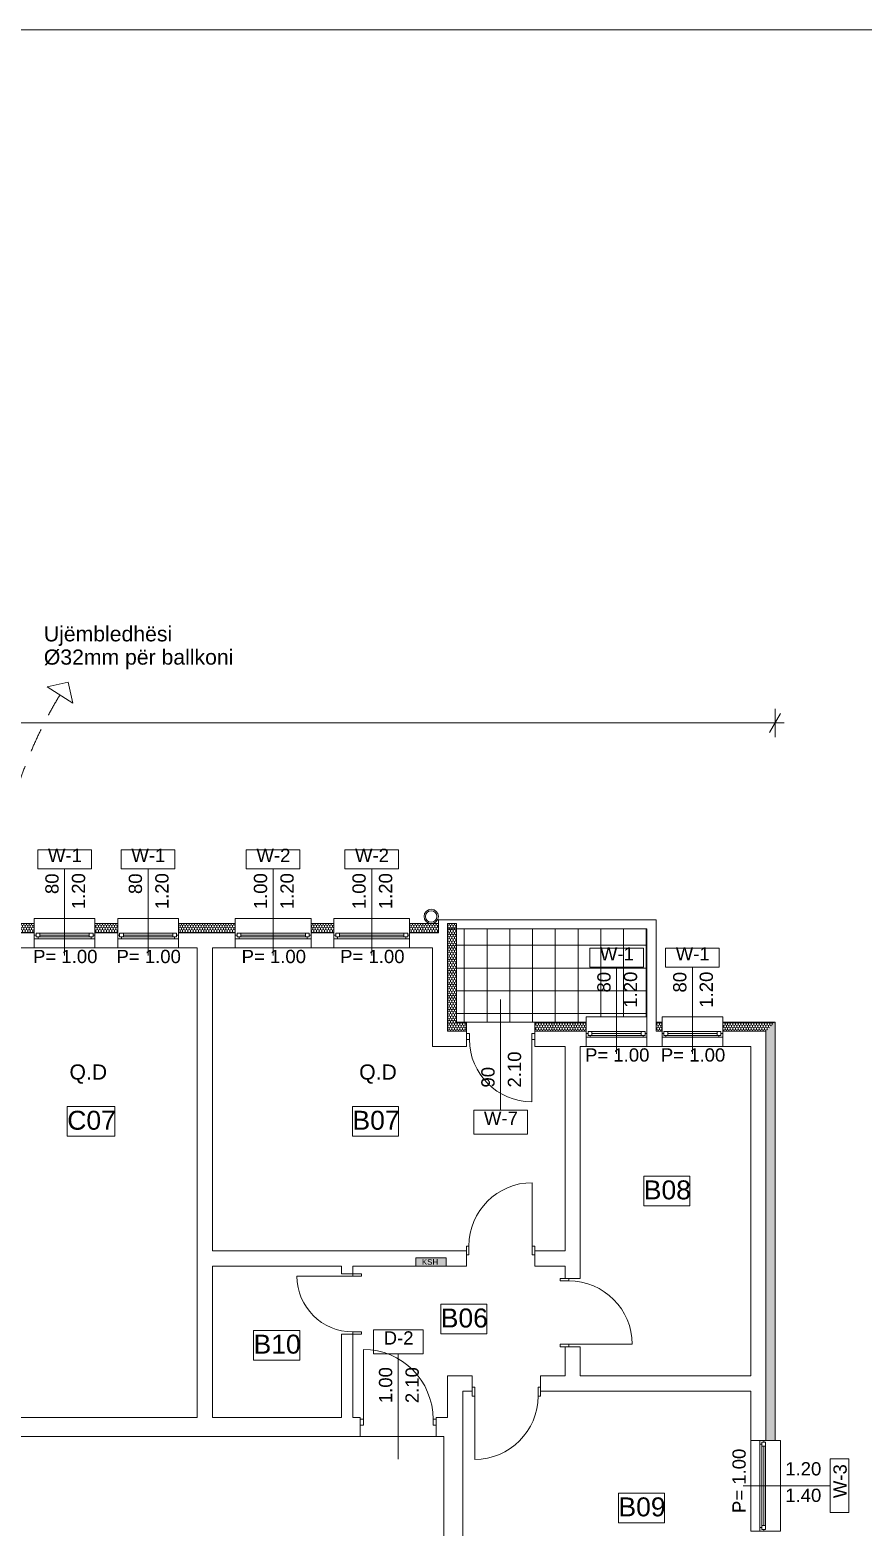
# Model space of a CAD drawing. Header units: feet. Extents: x 2566339 to 2627130, y -124111 to -81443.
# Drawn here: x 2589625 to 2600613, y -101204 to -81443 of the extents above; entities that cross this region are included whole.
import ezdxf
from ezdxf.enums import TextEntityAlignment as Align

# ---------------------------------------------------------------- set-up
doc = ezdxf.new("R2010")
doc.units = ezdxf.units.FT
doc.header["$MEASUREMENT"] = 0
doc.linetypes.add('Long Dashed', pattern=[529.166651, 317.499995, -211.666656])
for name, color, linetype, lineweight in [('ARCHICAD Door Markers_Pen_No__20', 1, 'Continuous', 5), ('ARCHICAD Door Markers_Pen_No__60', 230, 'Continuous', 5), ('ARCHICAD Doors_Pen_No__1', 7, 'Continuous', 5), ('ARCHICAD Doors_Pen_No__60', 230, 'Continuous', 5), ('ARCHICAD Window Markers_Pen_No__20', 1, 'Continuous', 5), ('ARCHICAD Windows_Pen_No__20', 1, 'Continuous', 5), ('Columns_Pen_No__1', 7, 'Continuous', 5), ('Columns_Pen_No__6', 5, 'Continuous', 5), ('Dimensioning - General_Pen_No__41', 7, 'Continuous', 5), ('Exterior walls_Pen_No__1', 7, 'Continuous', 5), ('Shell - Roof_Pen_No__1', 7, 'Continuous', 5), ('Shell - Roof_Pen_No__21', 7, 'Continuous', 5), ('Structural - Bearing_Pen_No__1', 7, 'Continuous', 5), ('Text blocks_Pen_No__1', 7, 'Continuous', 5), ('Text blocks_Pen_No__2', 8, 'Continuous', 5)]:
    doc.layers.add(name, color=color, linetype=linetype, lineweight=lineweight)
for name, color, linetype in [('Columns', 7, 'Continuous'), ('Dimensioning - General', 7, 'Continuous'), ('Exterior walls', 7, 'Continuous'), ('Shell - Roof', 7, 'Continuous')]:
    doc.layers.add(name, color=color, linetype=linetype)
for name, color, linetype, lineweight, true_color in [('Exterior walls_Pen_No__14', 7, 'Continuous', 5, 0xbd8b17), ('Exterior walls_Pen_No__65', 7, 'Continuous', 5, 0x80c2ff), ('Exterior walls_Pen_No__81', 7, 'Continuous', 5, 0x6a6a6a), ('Structural - Bearing_Pen_No__82', 7, 'Continuous', 5, 0xaaaaaa)]:
    doc.layers.add(name, color=color, linetype=linetype, lineweight=lineweight, true_color=true_color)
doc.styles.add('GENERATED_STYLE_1', font='arial.ttf')
pattern_1 = [(90, (2247653.822, -76424.967), (-34.641016, 0), [20, -40]), (90, (2247636.502, -76394.967), (-34.641016, 0), [20, -40]), (150, (2247653.822, -76404.967), (17.320508, 30), [20, -40]), (150, (2247619.18, -76404.967), (17.320508, 30), [20, -40]), (210, (2247653.822, -76424.967), (-17.320508, 30), [20, -40]), (210, (2247619.18, -76424.967), (-17.320508, 30), [20, -40])]

# ---------------------------------------------------------------- blocks, each defined once
blk = doc.blocks.new('Window 22_4')
at = {"layer": 'ARCHICAD Windows_Pen_No__20', "color": 1, "linetype": 'Continuous', "lineweight": 5}
for p, q in [((-400, 150), (-400, 220)), ((-400, 220), (400, 220)), ((400, 220), (400, 150)), ((-400, 150), (-400, 30)), ((-400, 30), (-400, 0)), ((-400, 0), (-375, 0)), ((-400, 0), (-400, -50)), ((-400, 0), (-400, -50)), ((-375, 25), (-325, 25)), ((-375, -25), (-375, 25)), ((-375, 0), (-375, -25)), ((-325, 25), (325, 25)), ((-325, 25), (-325, -25)), ((-325, 25), (325, 25)), ((-325, 0), (325, 0)), ((325, -25), (325, 25)), ((325, 25), (375, 25)), ((375, 25), (375, -25)), ((375, -25), (375, 0)), ((375, 0), (400, 0)), ((400, 150), (400, 30)), ((400, 30), (400, 0)), ((400, 0), (400, -50)), ((400, 0), (400, -50)), ((-350, -50), (-400, -50)), ((-400, -50), (-400, -170)), ((-400, -170), (400, -170)), ((-375, -25), (-350, -25)), ((-325, -25), (-375, -25)), ((-350, -25), (-350, -50)), ((350, -50), (-350, -50)), ((325, -25), (-325, -25)), ((375, -25), (325, -25)), ((350, -50), (350, -25)), ((350, -25), (375, -25)), ((400, -50), (350, -50)), ((400, -50), (400, -170))]:
    blk.add_line(p, q, dxfattribs=at)
blk = doc.blocks.new('W Marker 22_2')
at = {"layer": 'ARCHICAD Window Markers_Pen_No__20', "color": 1, "linetype": 'Continuous', "lineweight": 5}
for p, q in [((0, -1045), (0, 100)), ((-354, -1045), (-354, -1295)), ((354, -1045), (-354, -1045)), ((354, -1295), (354, -1045)), ((-354, -1295), (354, -1295))]:
    blk.add_line(p, q, dxfattribs=at)
at = {"layer": 'ARCHICAD Window Markers_Pen_No__20', "color": 1, "lineweight": 5, "style": 'GENERATED_STYLE_1'}
for tag, rotation, p in [('AC_MarkerText_4', 180, (417, 367)), ('whDistCm', 270, (-323, -397)), ('AC_MarkerText_2', 270, (27, -597)), ('AC_MarkerText_1', 180, (220, -962))]:
    blk.add_attdef(tag, text='', height=175, rotation=rotation, dxfattribs=at).set_placement(p, align=Align.BOTTOM_LEFT)
blk = doc.blocks.new('Storefront with Transom 22')
at = {"layer": 'ARCHICAD Doors_Pen_No__60', "color": 230, "linetype": 'Continuous', "lineweight": 5}
for p, q in [((410, 0), (410, 820)), ((-450, 0), (-450, 90)), ((-450, -80), (-450, 0)), ((-450, 0), (-410, 0)), ((-450, -80), (-450, 0)), ((-450, -80), (-450, 0)), ((-410, 0), (-410, -80)), ((410, -80), (410, 0)), ((410, 0), (450, 0)), ((450, 0), (450, 90)), ((450, 0), (450, -80)), ((450, -80), (450, 0)), ((450, -80), (450, 0)), ((-410, -80), (-450, -80)), ((-450, -110), (-450, -80)), ((-450, -230), (-450, -110)), ((450, -80), (410, -80)), ((450, -110), (450, -80)), ((450, -230), (450, -110))]:
    blk.add_line(p, q, dxfattribs=at)
blk.add_arc((410, 0), 820, 90, 180, dxfattribs=at)
blk = doc.blocks.new('D Marker 22')
at = {"layer": 'ARCHICAD Door Markers_Pen_No__20', "color": 1, "linetype": 'Continuous', "lineweight": 5}
for p, q in [((354, 1157), (-354, 1157)), ((-354, 1157), (-354, 843)), ((354, 843), (354, 1157)), ((-354, 843), (354, 843)), ((0, 843), (0, -620))]:
    blk.add_line(p, q, dxfattribs=at)
at = {"layer": 'ARCHICAD Door Markers_Pen_No__20', "color": 1, "lineweight": 5, "style": 'GENERATED_STYLE_1'}
for tag, rotation, p in [('AC_MarkerText_1', 180, (220, 1208)), ('AC_MarkerText_3', 270, (-322, 657)), ('AC_MarkerText_2', 270, (28, 657))]:
    blk.add_attdef(tag, text='', height=175, rotation=rotation, dxfattribs=at).set_placement(p, align=Align.BOTTOM_LEFT)
blk = doc.blocks.new('Wall_3', base_point=(2599452, -94539))
at = {"layer": 'Exterior walls_Pen_No__14', "linetype": 'Continuous', "lineweight": 5, "true_color": 0xbd8b17}
h = blk.add_hatch(dxfattribs=at)
h.set_pattern_fill('STYROFOAM_SM_INSULATION', color=42, style=0, pattern_type=2)
h.set_pattern_definition(pattern_1)
h.paths.add_polyline_path([(2595132, -94659), (2595382, -94659), (2595382, -94539), (2595252, -94539)])
h = blk.add_hatch(dxfattribs=at)
h.set_pattern_fill('STYROFOAM_SM_INSULATION', color=42, style=0, pattern_type=2)
h.set_pattern_definition(pattern_1)
h.paths.add_polyline_path([(2596282, -94659), (2596962, -94659), (2596962, -94539), (2596282, -94539)])
h = blk.add_hatch(dxfattribs=at)
h.set_pattern_fill('STYROFOAM_SM_INSULATION', color=42, style=0, pattern_type=2)
h.set_pattern_definition(pattern_1)
h.paths.add_polyline_path([(2597962, -94539), (2597882, -94539), (2597882, -94659), (2597962, -94659)])
h = blk.add_hatch(dxfattribs=at)
h.set_pattern_fill('STYROFOAM_SM_INSULATION', color=42, style=0, pattern_type=2)
h.set_pattern_definition(pattern_1)
h.paths.add_polyline_path([(2599452, -94539), (2598762, -94539), (2598762, -94659), (2599332, -94659)])
at = {"layer": 'Exterior walls_Pen_No__1', "color": 7, "linetype": 'Continuous', "lineweight": 5}
for p, q in [((2595382, -94539), (2595382, -94659)), ((2596282, -94539), (2596282, -94659)), ((2596962, -94539), (2596962, -94659)), ((2597762, -94539), (2597762, -94659)), ((2597882, -94659), (2597882, -94539)), ((2597962, -94539), (2597962, -94659)), ((2598762, -94539), (2598762, -94659)), ((2595382, -94659), (2595132, -94659)), ((2595382, -94659), (2595382, -94689)), ((2595382, -94689), (2595382, -94769)), ((2595382, -94769), (2595382, -94859)), ((2596962, -94659), (2596282, -94659)), ((2596282, -94659), (2596282, -94689)), ((2596282, -94689), (2596282, -94769)), ((2596282, -94769), (2596282, -94859)), ((2596962, -94659), (2596962, -94689)), ((2596962, -94689), (2596962, -94739)), ((2596962, -94739), (2596962, -94859)), ((2597762, -94659), (2597762, -94689)), ((2597762, -94689), (2597762, -94739)), ((2597762, -94739), (2597762, -94859)), ((2597962, -94659), (2597882, -94659)), ((2597962, -94659), (2597962, -94689)), ((2597962, -94689), (2597962, -94739)), ((2597962, -94739), (2597962, -94859)), ((2599332, -94659), (2598762, -94659)), ((2598762, -94659), (2598762, -94689)), ((2598762, -94689), (2598762, -94739)), ((2598762, -94739), (2598762, -94859))]:
    blk.add_line(p, q, dxfattribs=at)
at = {"layer": 'Exterior walls_Pen_No__1', "color": 7, "linetype": 'Continuous', "lineweight": 5, "flags": 128}
for points in [[(2595382, -94539), (2595252, -94539)], [(2596962, -94539), (2596282, -94539)], [(2597962, -94539), (2597882, -94539)], [(2599452, -94539), (2598762, -94539)], [(2594932, -94859), (2595382, -94859)], [(2596282, -94859), (2596682, -94859)], [(2596882, -94859), (2596962, -94859)], [(2597762, -94859), (2597962, -94859)], [(2598762, -94859), (2599132, -94859)]]:
    blk.add_lwpolyline(points, dxfattribs=at)
at = {"layer": 'ARCHICAD Door Markers_Pen_No__20', "color": 1, "linetype": 'Continuous', "lineweight": 5}
ref = blk.add_blockref('D Marker 22', (2595832, -94859), dxfattribs=dict(at, rotation=180))
ref.add_attrib('AC_MarkerText_1', 'W-7', dxfattribs={"color": 1, "lineweight": 5, "height": 175, "rotation": 360, "style": 'GENERATED_STYLE_1'}).set_placement((2595612, -95947), align=Align.BOTTOM_LEFT)
ref.add_attrib('AC_MarkerText_2', '90', dxfattribs={"color": 1, "lineweight": 5, "height": 175, "rotation": 90, "style": 'GENERATED_STYLE_1'}).set_placement((2595805, -95402), align=Align.BOTTOM_LEFT)
ref.add_attrib('AC_MarkerText_3', '2.10', dxfattribs={"color": 1, "lineweight": 5, "height": 175, "rotation": 90, "style": 'GENERATED_STYLE_1'}).set_placement((2596155, -95402), align=Align.BOTTOM_LEFT)
at = {"layer": 'ARCHICAD Doors_Pen_No__60', "color": 230, "linetype": 'Continuous', "lineweight": 5, "xscale": -1, "zscale": 1000, "rotation": 180}
blk.add_blockref('Storefront with Transom 22', (2595832, -94769), dxfattribs=at)
at = {"layer": 'ARCHICAD Window Markers_Pen_No__20', "color": 1, "linetype": 'Continuous', "lineweight": 5}
ref = blk.add_blockref('W Marker 22_2', (2597362, -94859), dxfattribs=dict(at, rotation=180))
ref.add_attrib('whDistCm', '1.20', dxfattribs={"color": 1, "lineweight": 5, "height": 175, "rotation": 90, "style": 'GENERATED_STYLE_1'}).set_placement((2597685, -94348), align=Align.BOTTOM_LEFT)
ref.add_attrib('AC_MarkerText_1', 'W-1', dxfattribs={"color": 1, "lineweight": 5, "height": 175, "rotation": 360, "style": 'GENERATED_STYLE_1'}).set_placement((2597142, -93777), align=Align.BOTTOM_LEFT)
ref.add_attrib('AC_MarkerText_2', '80', dxfattribs={"color": 1, "lineweight": 5, "height": 175, "rotation": 90, "style": 'GENERATED_STYLE_1'}).set_placement((2597335, -94148), align=Align.BOTTOM_LEFT)
ref.add_attrib('AC_MarkerText_4', 'P= 1.00', dxfattribs={"color": 1, "lineweight": 5, "height": 175, "rotation": 360, "style": 'GENERATED_STYLE_1'}).set_placement((2596946, -95112), align=Align.BOTTOM_LEFT)
ref = blk.add_blockref('W Marker 22_2', (2598362, -94859), dxfattribs=dict(at, rotation=180))
ref.add_attrib('whDistCm', '1.20', dxfattribs={"color": 1, "lineweight": 5, "height": 175, "rotation": 90, "style": 'GENERATED_STYLE_1'}).set_placement((2598685, -94348), align=Align.BOTTOM_LEFT)
ref.add_attrib('AC_MarkerText_1', 'W-1', dxfattribs={"color": 1, "lineweight": 5, "height": 175, "rotation": 360, "style": 'GENERATED_STYLE_1'}).set_placement((2598142, -93777), align=Align.BOTTOM_LEFT)
ref.add_attrib('AC_MarkerText_2', '80', dxfattribs={"color": 1, "lineweight": 5, "height": 175, "rotation": 90, "style": 'GENERATED_STYLE_1'}).set_placement((2598335, -94148), align=Align.BOTTOM_LEFT)
ref.add_attrib('AC_MarkerText_4', 'P= 1.00', dxfattribs={"color": 1, "lineweight": 5, "height": 175, "rotation": 360, "style": 'GENERATED_STYLE_1'}).set_placement((2597946, -95112), align=Align.BOTTOM_LEFT)
at = {"layer": 'ARCHICAD Windows_Pen_No__20', "color": 1, "linetype": 'Continuous', "lineweight": 5, "xscale": -1, "zscale": 1000}
for p in [(2597362, -94689), (2598362, -94689)]:
    blk.add_blockref('Window 22_4', p, dxfattribs=at)
blk = doc.blocks.new('Wall_4', base_point=(2595252, -94539))
at = {"layer": 'Exterior walls_Pen_No__14', "linetype": 'Continuous', "lineweight": 5, "true_color": 0xbd8b17}
h = blk.add_hatch(dxfattribs=at)
h.set_pattern_fill('STYROFOAM_SM_INSULATION', color=42, style=0, pattern_type=2)
h.set_pattern_definition(pattern_1)
h.paths.add_polyline_path([(2595252, -94539), (2595252, -93239), (2595132, -93359), (2595132, -94659)])
at = {"layer": 'Exterior walls_Pen_No__1', "color": 7, "linetype": 'Continuous', "lineweight": 5}
blk.add_line((2595132, -94659), (2595132, -93359), dxfattribs=at)
at = {"layer": 'Exterior walls_Pen_No__1', "color": 7, "linetype": 'Continuous', "lineweight": 5, "flags": 128}
for points in [[(2595252, -94539), (2595252, -93239)], [(2594932, -93559), (2594932, -94859)]]:
    blk.add_lwpolyline(points, dxfattribs=at)
blk = doc.blocks.new('Window 22_5')
at = {"layer": 'ARCHICAD Windows_Pen_No__20', "color": 1, "linetype": 'Continuous', "lineweight": 5}
for p, q in [((-500, 150), (-500, 220)), ((-500, 220), (500, 220)), ((500, 220), (500, 150)), ((-500, 150), (-500, 30)), ((-500, 30), (-500, 0)), ((-500, 0), (-475, 0)), ((-500, 0), (-500, -50)), ((-500, 0), (-500, -50)), ((-475, 25), (-425, 25)), ((-475, -25), (-475, 25)), ((-475, 0), (-475, -25)), ((-425, 25), (425, 25)), ((-425, 25), (-425, -25)), ((-425, 25), (425, 25)), ((-425, 0), (425, 0)), ((425, -25), (425, 25)), ((425, 25), (475, 25)), ((475, 25), (475, -25)), ((475, -25), (475, 0)), ((475, 0), (500, 0)), ((500, 150), (500, 30)), ((500, 30), (500, 0)), ((500, 0), (500, -50)), ((500, 0), (500, -50)), ((-450, -50), (-500, -50)), ((-500, -50), (-500, -170)), ((-500, -170), (500, -170)), ((-475, -25), (-450, -25)), ((-425, -25), (-475, -25)), ((-450, -25), (-450, -50)), ((450, -50), (-450, -50)), ((425, -25), (-425, -25)), ((475, -25), (425, -25)), ((450, -50), (450, -25)), ((450, -25), (475, -25)), ((500, -50), (450, -50)), ((500, -50), (500, -170))]:
    blk.add_line(p, q, dxfattribs=at)
blk = doc.blocks.new('Wall_5', base_point=(2595252, -93239))
at = {"layer": 'Exterior walls_Pen_No__14', "linetype": 'Continuous', "lineweight": 5, "true_color": 0xbd8b17}
h = blk.add_hatch(dxfattribs=at)
h.set_pattern_fill('STYROFOAM_SM_INSULATION', color=42, style=0, pattern_type=2)
h.set_pattern_definition(pattern_1)
h.paths.add_polyline_path([(2589112, -93239), (2589232, -93359), (2589682, -93359), (2589682, -93239)])
h = blk.add_hatch(dxfattribs=at)
h.set_pattern_fill('STYROFOAM_SM_INSULATION', color=42, style=0, pattern_type=2)
h.set_pattern_definition(pattern_1)
h.paths.add_polyline_path([(2590482, -93359), (2590782, -93359), (2590782, -93239), (2590482, -93239)])
h = blk.add_hatch(dxfattribs=at)
h.set_pattern_fill('STYROFOAM_SM_INSULATION', color=42, style=0, pattern_type=2)
h.set_pattern_definition(pattern_1)
h.paths.add_polyline_path([(2591582, -93359), (2592332, -93359), (2592332, -93239), (2591582, -93239)])
h = blk.add_hatch(dxfattribs=at)
h.set_pattern_fill('STYROFOAM_SM_INSULATION', color=42, style=0, pattern_type=2)
h.set_pattern_definition(pattern_1)
h.paths.add_polyline_path([(2593332, -93239), (2593332, -93359), (2593632, -93359), (2593632, -93239)])
h = blk.add_hatch(dxfattribs=at)
h.set_pattern_fill('STYROFOAM_SM_INSULATION', color=42, style=0, pattern_type=2)
h.set_pattern_definition(pattern_1)
h.paths.add_polyline_path([(2594632, -93359), (2595012, -93359), (2595012, -93239), (2594632, -93239)])
h = blk.add_hatch(dxfattribs=at)
h.set_pattern_fill('STYROFOAM_SM_INSULATION', color=42, style=0, pattern_type=2)
h.set_pattern_definition(pattern_1)
h.paths.add_polyline_path([(2595132, -93359), (2595252, -93239), (2595132, -93239)])
at = {"layer": 'Exterior walls_Pen_No__1', "color": 7, "linetype": 'Continuous', "lineweight": 5}
for p, q in [((2589682, -93239), (2589682, -93359)), ((2590482, -93239), (2590482, -93359)), ((2590782, -93239), (2590782, -93359)), ((2591582, -93239), (2591582, -93359)), ((2592332, -93239), (2592332, -93359)), ((2593332, -93239), (2593332, -93359)), ((2593632, -93239), (2593632, -93359)), ((2594632, -93239), (2594632, -93359)), ((2595012, -93239), (2595012, -93359)), ((2595132, -93359), (2595132, -93239)), ((2589682, -93359), (2589232, -93359)), ((2589682, -93359), (2589682, -93389)), ((2589682, -93389), (2589682, -93439)), ((2589682, -93439), (2589682, -93559)), ((2590782, -93359), (2590482, -93359)), ((2590482, -93359), (2590482, -93389)), ((2590482, -93389), (2590482, -93439)), ((2590482, -93439), (2590482, -93559)), ((2590782, -93359), (2590782, -93389)), ((2590782, -93389), (2590782, -93439)), ((2590782, -93439), (2590782, -93559)), ((2592332, -93359), (2591582, -93359)), ((2591582, -93359), (2591582, -93389)), ((2591582, -93389), (2591582, -93439)), ((2591582, -93439), (2591582, -93559)), ((2592332, -93359), (2592332, -93389)), ((2592332, -93389), (2592332, -93439)), ((2592332, -93439), (2592332, -93559)), ((2593632, -93359), (2593332, -93359)), ((2593332, -93359), (2593332, -93389)), ((2593332, -93389), (2593332, -93439)), ((2593332, -93439), (2593332, -93559)), ((2593632, -93359), (2593632, -93389)), ((2593632, -93389), (2593632, -93439)), ((2593632, -93439), (2593632, -93559)), ((2595012, -93359), (2594632, -93359)), ((2594632, -93359), (2594632, -93389)), ((2594632, -93389), (2594632, -93439)), ((2594632, -93439), (2594632, -93559))]:
    blk.add_line(p, q, dxfattribs=at)
at = {"layer": 'Exterior walls_Pen_No__1', "color": 7, "linetype": 'Continuous', "lineweight": 5, "flags": 128}
for points in [[(2589682, -93239), (2589112, -93239)], [(2590782, -93239), (2590482, -93239)], [(2592332, -93239), (2591582, -93239)], [(2593632, -93239), (2593332, -93239)], [(2595012, -93239), (2594632, -93239)], [(2595252, -93239), (2595132, -93239)], [(2589432, -93559), (2589682, -93559)], [(2590482, -93559), (2590782, -93559)], [(2591582, -93559), (2591832, -93559)], [(2592032, -93559), (2592332, -93559)], [(2593332, -93559), (2593632, -93559)], [(2594632, -93559), (2594932, -93559)]]:
    blk.add_lwpolyline(points, dxfattribs=at)
at = {"layer": 'ARCHICAD Window Markers_Pen_No__20', "color": 1, "linetype": 'Continuous', "lineweight": 5}
ref = blk.add_blockref('W Marker 22_2', (2590082, -93559), dxfattribs=dict(at, rotation=180))
ref.add_attrib('whDistCm', '1.20', dxfattribs={"color": 1, "lineweight": 5, "height": 175, "rotation": 90, "style": 'GENERATED_STYLE_1'}).set_placement((2590405, -93048), align=Align.BOTTOM_LEFT)
ref.add_attrib('AC_MarkerText_1', 'W-1', dxfattribs={"color": 1, "lineweight": 5, "height": 175, "rotation": 360, "style": 'GENERATED_STYLE_1'}).set_placement((2589862, -92477), align=Align.BOTTOM_LEFT)
ref.add_attrib('AC_MarkerText_2', '80', dxfattribs={"color": 1, "lineweight": 5, "height": 175, "rotation": 90, "style": 'GENERATED_STYLE_1'}).set_placement((2590055, -92848), align=Align.BOTTOM_LEFT)
ref.add_attrib('AC_MarkerText_4', 'P= 1.00', dxfattribs={"color": 1, "lineweight": 5, "height": 175, "rotation": 360, "style": 'GENERATED_STYLE_1'}).set_placement((2589666, -93812), align=Align.BOTTOM_LEFT)
ref = blk.add_blockref('W Marker 22_2', (2591182, -93559), dxfattribs=dict(at, rotation=180))
ref.add_attrib('whDistCm', '1.20', dxfattribs={"color": 1, "lineweight": 5, "height": 175, "rotation": 90, "style": 'GENERATED_STYLE_1'}).set_placement((2591505, -93048), align=Align.BOTTOM_LEFT)
ref.add_attrib('AC_MarkerText_1', 'W-1', dxfattribs={"color": 1, "lineweight": 5, "height": 175, "rotation": 360, "style": 'GENERATED_STYLE_1'}).set_placement((2590962, -92477), align=Align.BOTTOM_LEFT)
ref.add_attrib('AC_MarkerText_2', '80', dxfattribs={"color": 1, "lineweight": 5, "height": 175, "rotation": 90, "style": 'GENERATED_STYLE_1'}).set_placement((2591155, -92848), align=Align.BOTTOM_LEFT)
ref.add_attrib('AC_MarkerText_4', 'P= 1.00', dxfattribs={"color": 1, "lineweight": 5, "height": 175, "rotation": 360, "style": 'GENERATED_STYLE_1'}).set_placement((2590766, -93812), align=Align.BOTTOM_LEFT)
ref = blk.add_blockref('W Marker 22_2', (2592832, -93559), dxfattribs=dict(at, rotation=180))
ref.add_attrib('A', '1.00', dxfattribs={"color": 1, "lineweight": 5, "height": 175, "rotation": 90, "style": 'GENERATED_STYLE_1'}).set_placement((2592805, -93048), align=Align.BOTTOM_LEFT)
ref.add_attrib('whDistCm', '1.20', dxfattribs={"color": 1, "lineweight": 5, "height": 175, "rotation": 90, "style": 'GENERATED_STYLE_1'}).set_placement((2593155, -93048), align=Align.BOTTOM_LEFT)
ref.add_attrib('AC_MarkerText_1', 'W-2', dxfattribs={"color": 1, "lineweight": 5, "height": 175, "rotation": 360, "style": 'GENERATED_STYLE_1'}).set_placement((2592612, -92477), align=Align.BOTTOM_LEFT)
ref.add_attrib('AC_MarkerText_4', 'P= 1.00', dxfattribs={"color": 1, "lineweight": 5, "height": 175, "rotation": 360, "style": 'GENERATED_STYLE_1'}).set_placement((2592416, -93812), align=Align.BOTTOM_LEFT)
ref = blk.add_blockref('W Marker 22_2', (2594132, -93559), dxfattribs=dict(at, rotation=180))
ref.add_attrib('A', '1.00', dxfattribs={"color": 1, "lineweight": 5, "height": 175, "rotation": 90, "style": 'GENERATED_STYLE_1'}).set_placement((2594105, -93048), align=Align.BOTTOM_LEFT)
ref.add_attrib('whDistCm', '1.20', dxfattribs={"color": 1, "lineweight": 5, "height": 175, "rotation": 90, "style": 'GENERATED_STYLE_1'}).set_placement((2594455, -93048), align=Align.BOTTOM_LEFT)
ref.add_attrib('AC_MarkerText_1', 'W-2', dxfattribs={"color": 1, "lineweight": 5, "height": 175, "rotation": 360, "style": 'GENERATED_STYLE_1'}).set_placement((2593912, -92477), align=Align.BOTTOM_LEFT)
ref.add_attrib('AC_MarkerText_4', 'P= 1.00', dxfattribs={"color": 1, "lineweight": 5, "height": 175, "rotation": 360, "style": 'GENERATED_STYLE_1'}).set_placement((2593716, -93812), align=Align.BOTTOM_LEFT)
at = {"layer": 'ARCHICAD Windows_Pen_No__20', "color": 1, "linetype": 'Continuous', "lineweight": 5, "zscale": 1000}
for name, p in [('Window 22_4', (2590082, -93389)), ('Window 22_4', (2591182, -93389)), ('Window 22_5', (2592832, -93389)), ('Window 22_5', (2594132, -93389))]:
    blk.add_blockref(name, p, dxfattribs=at)
blk = doc.blocks.new('Wall_34', base_point=(2595082, -102109))
at = {"layer": 'Exterior walls_Pen_No__1', "color": 7, "linetype": 'Continuous', "lineweight": 5, "flags": 128}
for points in [[(2595082, -100009), (2595082, -101859)], [(2595332, -101859), (2595332, -100009)]]:
    blk.add_lwpolyline(points, dxfattribs=at)
blk = doc.blocks.new('Storefront with Transom 22_4')
at = {"layer": 'ARCHICAD Doors_Pen_No__60', "color": 230, "linetype": 'Continuous', "lineweight": 5}
for p, q in [((460, 0), (460, 920)), ((-500, 150), (-500, 0)), ((-500, 0), (-500, -80)), ((-460, 0), (-500, 0)), ((-500, 0), (-500, -80)), ((-500, 0), (-500, -80)), ((-460, -80), (-460, 0)), ((460, 0), (460, -80)), ((500, 0), (460, 0)), ((500, 150), (500, 0)), ((500, -80), (500, 0)), ((500, 0), (500, -80)), ((500, 0), (500, -80)), ((-500, -80), (-460, -80)), ((-500, -80), (-500, -100)), ((460, -80), (500, -80)), ((500, -80), (500, -100))]:
    blk.add_line(p, q, dxfattribs=at)
blk.add_arc((460, 0), 920, 90, 180, dxfattribs=at)
blk = doc.blocks.new('D Marker 22_2')
at = {"layer": 'ARCHICAD Door Markers_Pen_No__60', "color": 230, "linetype": 'Continuous', "lineweight": 5}
for p, q in [((0, -1093), (0, 300)), ((-327, -1093), (-327, -1407)), ((327, -1093), (-327, -1093)), ((327, -1407), (327, -1093)), ((-327, -1407), (327, -1407))]:
    blk.add_line(p, q, dxfattribs=at)
at = {"layer": 'ARCHICAD Door Markers_Pen_No__60', "color": 230, "lineweight": 5, "style": 'GENERATED_STYLE_1'}
for tag, rotation, p in [('AC_MarkerText_3', 270, (-323, -327)), ('A', 270, (27, -327)), ('AC_MarkerText_1', 180, (193, -1042))]:
    blk.add_attdef(tag, text='', height=175, rotation=rotation, dxfattribs=at).set_placement(p, align=Align.BOTTOM_LEFT)
blk = doc.blocks.new('Storefront with Transom 22_3')
at = {"layer": 'ARCHICAD Doors_Pen_No__60', "color": 230, "linetype": 'Continuous', "lineweight": 5}
for p, q in [((460, 0), (460, 920)), ((-500, 0), (-500, 20)), ((-500, -80), (-500, 0)), ((-500, 0), (-460, 0)), ((-500, -80), (-500, 0)), ((-500, -80), (-500, 0)), ((-460, 0), (-460, -80)), ((460, -80), (460, 0)), ((460, 0), (500, 0)), ((500, 0), (500, 20)), ((500, 0), (500, -80)), ((500, -80), (500, 0)), ((500, -80), (500, 0)), ((-460, -80), (-500, -80)), ((-500, -230), (-500, -80)), ((500, -80), (460, -80)), ((500, -230), (500, -80))]:
    blk.add_line(p, q, dxfattribs=at)
blk.add_arc((460, 0), 920, 90, 180, dxfattribs=at)
blk = doc.blocks.new('Wall_35', base_point=(2595132, -100009))
at = {"layer": 'Exterior walls_Pen_No__1', "color": 7, "linetype": 'Continuous', "lineweight": 5}
for p, q in [((2581382, -99759), (2581382, -99909)), ((2582382, -99759), (2582382, -99909)), ((2587188, -99759), (2587188, -99909)), ((2588188, -99759), (2588188, -99909)), ((2593982, -99779), (2593982, -99759)), ((2593982, -99859), (2593982, -99779)), ((2594982, -99779), (2594982, -99759)), ((2594982, -99859), (2594982, -99779)), ((2581382, -99909), (2581382, -99989)), ((2581382, -99989), (2581382, -100009)), ((2582382, -99909), (2582382, -99989)), ((2582382, -99989), (2582382, -100009)), ((2587188, -99909), (2587188, -99989)), ((2587188, -99989), (2587188, -100009)), ((2588188, -99909), (2588188, -99989)), ((2588188, -99989), (2588188, -100009)), ((2593982, -100009), (2593982, -99859)), ((2594982, -100009), (2594982, -99859))]:
    blk.add_line(p, q, dxfattribs=at)
at = {"layer": 'Exterior walls_Pen_No__1', "color": 7, "linetype": 'Continuous', "lineweight": 5, "flags": 128}
for points in [[(2581382, -99759), (2581032, -99759)], [(2582482, -99759), (2582382, -99759)], [(2584332, -99759), (2582632, -99759)], [(2586232, -99759), (2584532, -99759)], [(2587188, -99759), (2586382, -99759)], [(2589032, -99759), (2588188, -99759)], [(2591832, -99759), (2589232, -99759)], [(2593732, -99759), (2592032, -99759)], [(2593982, -99759), (2593882, -99759)], [(2595132, -99759), (2594982, -99759)], [(2581282, -100009), (2581382, -100009)], [(2582382, -100009), (2587188, -100009)], [(2588188, -100009), (2593982, -100009)], [(2594982, -100009), (2595082, -100009)]]:
    blk.add_lwpolyline(points, dxfattribs=at)
at = {"layer": 'ARCHICAD Door Markers_Pen_No__60', "color": 230, "linetype": 'Continuous', "lineweight": 5}
ref = blk.add_blockref('D Marker 22_2', (2581882, -100009), dxfattribs=dict(at, rotation=180))
ref.add_attrib('A', '1.00', dxfattribs={"color": 230, "lineweight": 5, "height": 175, "rotation": 90, "style": 'GENERATED_STYLE_1'}).set_placement((2581855, -99568), align=Align.BOTTOM_LEFT)
ref.add_attrib('AC_MarkerText_1', 'D-2', dxfattribs={"color": 230, "lineweight": 5, "height": 175, "rotation": 360, "style": 'GENERATED_STYLE_1'}).set_placement((2581690, -98847), align=Align.BOTTOM_LEFT)
ref.add_attrib('AC_MarkerText_3', '2.10', dxfattribs={"color": 230, "lineweight": 5, "height": 175, "rotation": 90, "style": 'GENERATED_STYLE_1'}).set_placement((2582205, -99568), align=Align.BOTTOM_LEFT)
ref = blk.add_blockref('D Marker 22_2', (2587688, -100009), dxfattribs=dict(at, rotation=180))
ref.add_attrib('A', '1.00', dxfattribs={"color": 230, "lineweight": 5, "height": 175, "rotation": 90, "style": 'GENERATED_STYLE_1'}).set_placement((2587661, -99568), align=Align.BOTTOM_LEFT)
ref.add_attrib('AC_MarkerText_1', 'D-2', dxfattribs={"color": 230, "lineweight": 5, "height": 175, "rotation": 360, "style": 'GENERATED_STYLE_1'}).set_placement((2587495, -98847), align=Align.BOTTOM_LEFT)
ref.add_attrib('AC_MarkerText_3', '2.10', dxfattribs={"color": 230, "lineweight": 5, "height": 175, "rotation": 90, "style": 'GENERATED_STYLE_1'}).set_placement((2588011, -99568), align=Align.BOTTOM_LEFT)
ref = blk.add_blockref('D Marker 22_2', (2594482, -100009), dxfattribs=dict(at, rotation=180))
ref.add_attrib('A', '1.00', dxfattribs={"color": 230, "lineweight": 5, "height": 175, "rotation": 90, "style": 'GENERATED_STYLE_1'}).set_placement((2594455, -99568), align=Align.BOTTOM_LEFT)
ref.add_attrib('AC_MarkerText_1', 'D-2', dxfattribs={"color": 230, "lineweight": 5, "height": 175, "rotation": 360, "style": 'GENERATED_STYLE_1'}).set_placement((2594290, -98847), align=Align.BOTTOM_LEFT)
ref.add_attrib('AC_MarkerText_3', '2.10', dxfattribs={"color": 230, "lineweight": 5, "height": 175, "rotation": 90, "style": 'GENERATED_STYLE_1'}).set_placement((2594805, -99568), align=Align.BOTTOM_LEFT)
at = {"layer": 'ARCHICAD Doors_Pen_No__60', "color": 230, "linetype": 'Continuous', "lineweight": 5, "zscale": 1000}
for p in [(2581882, -99909), (2587688, -99909)]:
    blk.add_blockref('Storefront with Transom 22_4', p, dxfattribs=at)
at = {"layer": 'ARCHICAD Doors_Pen_No__60', "color": 230, "linetype": 'Continuous', "lineweight": 5, "xscale": -1, "zscale": 1000}
blk.add_blockref('Storefront with Transom 22_3', (2594482, -99779), dxfattribs=at)
blk = doc.blocks.new('Wall_37', base_point=(2591832, -100009))
at = {"layer": 'Exterior walls_Pen_No__1', "color": 7, "linetype": 'Continuous', "lineweight": 5, "flags": 128}
for points in [[(2591832, -93559), (2591832, -99759)], [(2592032, -97559), (2592032, -93559)], [(2592032, -99759), (2592032, -97759)]]:
    blk.add_lwpolyline(points, dxfattribs=at)
blk = doc.blocks.new('Wall_48', base_point=(2595132, -100009))
at = {"layer": 'Exterior walls_Pen_No__1', "color": 7, "linetype": 'Continuous', "lineweight": 5, "flags": 128}
for points in [[(2595132, -99209), (2595132, -99759)], [(2595332, -100009), (2595332, -99409)]]:
    blk.add_lwpolyline(points, dxfattribs=at)
blk = doc.blocks.new('Entrance Door 22_3')
at = {"layer": 'ARCHICAD Doors_Pen_No__1', "color": 7, "linetype": 'Continuous', "lineweight": 5}
for p, q in [((418, 0), (418, 836)), ((-418, 0), (-450, 0)), ((-450, 0), (-450, -115)), ((-418, -115), (-418, 0)), ((450, 0), (418, 0)), ((418, 0), (418, -115)), ((450, -115), (450, 0)), ((-450, -115), (-450, -65)), ((-450, -115), (-450, -65)), ((-450, -115), (-418, -115)), ((-450, -265), (-450, -115)), ((418, -115), (450, -115)), ((450, -115), (450, -65)), ((450, -115), (450, -65)), ((450, -265), (450, -115))]:
    blk.add_line(p, q, dxfattribs=at)
blk.add_arc((418, 0), 836, 90, 180, dxfattribs=at)
blk = doc.blocks.new('Wall_49', base_point=(2595132, -99209))
at = {"layer": 'Exterior walls_Pen_No__1', "color": 7, "linetype": 'Continuous', "lineweight": 5}
for p, q in [((2595459, -99209), (2595459, -99359)), ((2595459, -99359), (2595459, -99409)), ((2596359, -99209), (2596359, -99359)), ((2596359, -99359), (2596359, -99409))]:
    blk.add_line(p, q, dxfattribs=at)
at = {"layer": 'Exterior walls_Pen_No__1', "color": 7, "linetype": 'Continuous', "lineweight": 5, "flags": 128}
for points in [[(2595459, -99209), (2595132, -99209)], [(2596682, -99209), (2596359, -99209)], [(2599132, -99209), (2596882, -99209)], [(2595332, -99409), (2595459, -99409)], [(2596359, -99409), (2599132, -99409)]]:
    blk.add_lwpolyline(points, dxfattribs=at)
at = {"layer": 'ARCHICAD Doors_Pen_No__1', "color": 7, "linetype": 'Continuous', "lineweight": 5, "zscale": 1000, "rotation": 180}
blk.add_blockref('Entrance Door 22_3', (2595909, -99474), dxfattribs=at)
blk = doc.blocks.new('Entrance Door 22_4')
at = {"layer": 'ARCHICAD Doors_Pen_No__1', "color": 7, "linetype": 'Continuous', "lineweight": 5}
for p, q in [((418, 0), (418, 836)), ((-450, 150), (-450, 0)), ((-418, 0), (-450, 0)), ((-450, 0), (-450, -115)), ((-450, 0), (-450, -50)), ((-450, 0), (-450, -50)), ((-418, -115), (-418, 0)), ((450, 0), (418, 0)), ((418, 0), (418, -115)), ((450, 150), (450, 0)), ((450, -115), (450, 0)), ((450, 0), (450, -50)), ((450, 0), (450, -50)), ((-450, -115), (-418, -115)), ((418, -115), (450, -115))]:
    blk.add_line(p, q, dxfattribs=at)
blk.add_arc((418, 0), 836, 90, 180, dxfattribs=at)
blk = doc.blocks.new('Wall_50', base_point=(2596682, -99209))
at = {"layer": 'Exterior walls_Pen_No__1', "color": 7, "linetype": 'Continuous', "lineweight": 5}
for p, q in [((2596732, -97923), (2596682, -97923)), ((2596882, -97923), (2596732, -97923)), ((2596732, -98823), (2596682, -98823)), ((2596882, -98823), (2596732, -98823))]:
    blk.add_line(p, q, dxfattribs=at)
at = {"layer": 'Exterior walls_Pen_No__1', "color": 7, "linetype": 'Continuous', "lineweight": 5, "flags": 128}
for points in [[(2596682, -94859), (2596682, -97559)], [(2596882, -97923), (2596882, -94859)], [(2596682, -97759), (2596682, -97923)], [(2596682, -98823), (2596682, -99209)], [(2596882, -99209), (2596882, -98823)]]:
    blk.add_lwpolyline(points, dxfattribs=at)
at = {"layer": 'ARCHICAD Doors_Pen_No__1', "color": 7, "linetype": 'Continuous', "lineweight": 5, "zscale": 1000, "rotation": 270}
blk.add_blockref('Entrance Door 22_4', (2596732, -98373), dxfattribs=at)
blk = doc.blocks.new('Wall_51', base_point=(2596682, -97759))
at = {"layer": 'Exterior walls_Pen_No__1', "color": 7, "linetype": 'Continuous', "lineweight": 5}
for p, q in [((2595382, -97609), (2595382, -97559)), ((2595382, -97759), (2595382, -97609)), ((2596282, -97609), (2596282, -97559)), ((2596282, -97759), (2596282, -97609))]:
    blk.add_line(p, q, dxfattribs=at)
at = {"layer": 'Exterior walls_Pen_No__1', "color": 7, "linetype": 'Continuous', "lineweight": 5, "flags": 128}
for points in [[(2595382, -97559), (2592032, -97559)], [(2596682, -97559), (2596282, -97559)], [(2592032, -97759), (2593732, -97759)], [(2593882, -97759), (2595382, -97759)], [(2596282, -97759), (2596682, -97759)]]:
    blk.add_lwpolyline(points, dxfattribs=at)
at = {"layer": 'ARCHICAD Doors_Pen_No__1', "color": 7, "linetype": 'Continuous', "lineweight": 5, "zscale": 1000}
blk.add_blockref('Entrance Door 22_3', (2595832, -97494), dxfattribs=at)
blk = doc.blocks.new('Entrance Door 22_5')
at = {"layer": 'ARCHICAD Doors_Pen_No__1', "color": 7, "linetype": 'Continuous', "lineweight": 5}
for p, q in [((368, 0), (368, 736)), ((-400, 150), (-400, 0)), ((-368, 0), (-400, 0)), ((-400, 0), (-400, -115)), ((-368, -115), (-368, 0)), ((400, 0), (368, 0)), ((368, 0), (368, -115)), ((400, 150), (400, 0)), ((400, -115), (400, 0)), ((-400, -115), (-368, -115)), ((368, -115), (400, -115))]:
    blk.add_line(p, q, dxfattribs=at)
blk.add_arc((368, 0), 736, 90, 180, dxfattribs=at)
blk = doc.blocks.new('Wall_52', base_point=(2593882, -100009))
at = {"layer": 'Exterior walls_Pen_No__1', "color": 7, "linetype": 'Continuous', "lineweight": 5}
for p, q in [((2593732, -97859), (2593882, -97859)), ((2593732, -98659), (2593882, -98659))]:
    blk.add_line(p, q, dxfattribs=at)
at = {"layer": 'Exterior walls_Pen_No__1', "color": 7, "linetype": 'Continuous', "lineweight": 5, "flags": 128}
for points in [[(2593732, -97759), (2593732, -97859)], [(2593882, -97859), (2593882, -97759)], [(2593732, -98659), (2593732, -99759)], [(2593882, -99759), (2593882, -98659)]]:
    blk.add_lwpolyline(points, dxfattribs=at)
at = {"layer": 'ARCHICAD Doors_Pen_No__1', "color": 7, "linetype": 'Continuous', "lineweight": 5, "zscale": 1000, "rotation": 90}
blk.add_blockref('Entrance Door 22_5', (2593882, -98259), dxfattribs=at)
blk = doc.blocks.new('Wall_53', base_point=(2595132, -93189))
at = {"layer": 'Exterior walls_Pen_No__1', "color": 7, "linetype": 'Continuous', "lineweight": 5, "flags": 128}
for points in [[(2597882, -93189), (2595012, -93189)], [(2595132, -93309), (2597762, -93309)]]:
    blk.add_lwpolyline(points, dxfattribs=at)
blk = doc.blocks.new('Wall_54', base_point=(2597882, -93189))
at = {"layer": 'Exterior walls_Pen_No__1', "color": 7, "linetype": 'Continuous', "lineweight": 5}
blk.add_line((2597882, -94659), (2597882, -94539), dxfattribs=at)
at = {"layer": 'Exterior walls_Pen_No__1', "color": 7, "linetype": 'Continuous', "lineweight": 5, "flags": 128}
for points in [[(2597882, -94539), (2597882, -93189)], [(2597762, -93309), (2597762, -94539)]]:
    blk.add_lwpolyline(points, dxfattribs=at)
blk = doc.blocks.new('Wall_55', base_point=(2595132, -93239))
at = {"layer": 'Exterior walls_Pen_No__1', "color": 7, "linetype": 'Continuous', "lineweight": 5}
for p, q in [((2595012, -93239), (2595012, -93359)), ((2595132, -93359), (2595132, -93239))]:
    blk.add_line(p, q, dxfattribs=at)
at = {"layer": 'Exterior walls_Pen_No__1', "color": 7, "linetype": 'Continuous', "lineweight": 5, "flags": 128}
for points in [[(2595012, -93189), (2595012, -93239)], [(2595132, -93239), (2595132, -93309)]]:
    blk.add_lwpolyline(points, dxfattribs=at)
blk = doc.blocks.new('Column_5', base_point=(2594917, -93144))
at = {"layer": 'Columns_Pen_No__1', "color": 7, "linetype": 'Continuous', "lineweight": 5}
blk.add_circle((2594917, -93144), 95, dxfattribs=at)
at = {"layer": 'Columns_Pen_No__6', "color": 5, "linetype": 'Continuous', "lineweight": 5}
blk.add_circle((2594917, -93144), 75, dxfattribs=at)
blk = doc.blocks.new('Polyline_1', base_point=(2589196, -93548))
at = {"layer": 'Shell - Roof_Pen_No__1', "color": 7, "linetype": 'Continuous', "lineweight": 5}
for p, q in [((2590127, -90051), (2589851, -90114)), ((2590127, -90051), (2590190, -90327)), ((2590190, -90327), (2589851, -90114))]:
    blk.add_line(p, q, dxfattribs=at)
at = {"layer": 'Shell - Roof_Pen_No__1', "color": 7, "linetype": 'Long Dashed', "lineweight": 5, "flags": 128}
blk.add_lwpolyline([(2589196, -93548, -0.152506), (2590020, -90220)], format="xyb", dxfattribs=at)
blk = doc.blocks.new('Window 22_3')
at = {"layer": 'ARCHICAD Windows_Pen_No__20', "color": 1, "linetype": 'Continuous', "lineweight": 5}
for p, q in [((-600, 150), (-600, 220)), ((-600, 220), (600, 220)), ((600, 220), (600, 150)), ((-600, 150), (-600, 30)), ((-600, 30), (-600, 0)), ((-600, 0), (-575, 0)), ((-600, 0), (-600, -50)), ((-600, 0), (-600, -50)), ((-575, 25), (-525, 25)), ((-575, -25), (-575, 25)), ((-575, 0), (-575, -25)), ((-525, 25), (525, 25)), ((-525, 25), (-525, -25)), ((-525, 25), (525, 25)), ((-525, 0), (525, 0)), ((525, -25), (525, 25)), ((525, 25), (575, 25)), ((575, 25), (575, -25)), ((575, -25), (575, 0)), ((575, 0), (600, 0)), ((600, 150), (600, 30)), ((600, 30), (600, 0)), ((600, 0), (600, -50)), ((600, 0), (600, -50)), ((-550, -50), (-600, -50)), ((-600, -50), (-600, -170)), ((-600, -170), (600, -170)), ((-575, -25), (-550, -25)), ((-525, -25), (-575, -25)), ((-550, -25), (-550, -50)), ((550, -50), (-550, -50)), ((525, -25), (-525, -25)), ((575, -25), (525, -25)), ((550, -50), (550, -25)), ((550, -25), (575, -25)), ((600, -50), (550, -50)), ((600, -50), (600, -170))]:
    blk.add_line(p, q, dxfattribs=at)

msp = doc.modelspace()

# ---------------------------------------------------------------- hatches: boundary and pattern name
at = {"layer": 'Exterior walls_Pen_No__14', "linetype": 'Continuous', "lineweight": 5, "true_color": 0xbd8b17}
h = msp.add_hatch(dxfattribs=at)
h.set_pattern_fill('STYROFOAM_SM_INSULATION', color=42, style=0, pattern_type=2)
h.set_pattern_definition(pattern_1)
h.paths.add_polyline_path([(2599332.326, -100059.236), (2599452.326, -100059.236), (2599452.326, -94539.236), (2599332.326, -94659.236)])
at = {"layer": 'Exterior walls_Pen_No__65', "linetype": 'Continuous', "lineweight": 5, "true_color": 0x80c2ff}
msp.add_hatch(color=151, dxfattribs=at).paths.add_polyline_path([(2594713.626, -97759.236), (2594713.626, -97649.236), (2595113.626, -97649.236), (2595113.626, -97759.236)])
at = {"layer": 'Structural - Bearing_Pen_No__82', "linetype": 'Continuous', "lineweight": 5, "true_color": 0xaaaaaa}
h = msp.add_hatch(dxfattribs=at)
h.set_pattern_fill('GRID_30X30', color=253, style=0, pattern_type=2)
h.set_pattern_definition([(0, (2247653.82, -76424.97), (0, 300), []), (90, (2247653.82, -76424.97), (-300, 0), [])])
h.paths.add_polyline_path([(2597762.326, -93309.236), (2595252.326, -93309.236), (2595252.326, -94537.611), (2596962.326, -94537.611), (2596962.326, -94469.236), (2597762.326, -94469.236)])

# ---------------------------------------------------------------- linework, layer by layer
at = {"layer": 'Dimensioning - General', "color": 7, "linetype": 'Continuous', "lineweight": 5}
for p, q in [((2599380.157, -90714.236), (2599524.494, -90464.236)), ((2599452.326, -90776.736), (2599452.326, -90401.736)), ((2576912.326, -90589.236), (2599452.326, -90589.236)), ((2599452.326, -90589.236), (2599574.576, -90589.236))]:
    msp.add_line(p, q, dxfattribs=at)
at = {"layer": 'Exterior walls_Pen_No__1', "color": 7, "linetype": 'Continuous', "lineweight": 5}
for p, q in [((2599332.326, -100059.236), (2599332.326, -94659.236)), ((2599252.326, -100059.236), (2599132.326, -100059.236)), ((2599302.326, -100059.236), (2599252.326, -100059.236)), ((2599332.326, -100059.236), (2599302.326, -100059.236)), ((2599452.326, -100059.236), (2599332.326, -100059.236))]:
    msp.add_line(p, q, dxfattribs=at)
at = {"layer": 'Exterior walls_Pen_No__1', "color": 7, "linetype": 'Continuous', "lineweight": 5, "flags": 128}
for points in [[(2599452.326, -100059.236), (2599452.326, -94539.236)], [(2599132.326, -94859.236), (2599132.326, -99209.236)], [(2599132.326, -99409.236), (2599132.326, -100059.236)]]:
    msp.add_lwpolyline(points, dxfattribs=at)
msp.add_lwpolyline([(2594713.626, -97759.236), (2594713.626, -97649.236), (2595113.626, -97649.236), (2595113.626, -97759.236)], close=True, dxfattribs=at)
at = {"layer": 'Exterior walls_Pen_No__81', "color": 251, "linetype": 'Continuous', "lineweight": 5, "true_color": 0x6a6a6a}
for p, q in [((2595082.326, -100009.236), (2581282.326, -100009.236)), ((2595082.326, -100009.236), (2581282.326, -100009.236)), ((2595082.326, -101859.236), (2595082.326, -100009.236)), ((2595082.326, -101859.236), (2595082.326, -100009.236))]:
    msp.add_line(p, q, dxfattribs=at)
at = {"layer": 'Shell - Roof_Pen_No__21', "color": 7, "linetype": 'Continuous', "lineweight": 5}
msp.add_line((2566338.662, -81442.756), (2624673.367, -81442.756), dxfattribs=at)
at = {"layer": 'Structural - Bearing_Pen_No__1', "color": 7, "linetype": 'Continuous', "lineweight": 5, "flags": 128}
msp.add_lwpolyline([(2597762.326, -93309.236), (2595252.326, -93309.236), (2595252.326, -94537.611), (2596962.326, -94537.611), (2596962.326, -94469.236), (2597762.326, -94469.236)], close=True, dxfattribs=at)
at = {"layer": 'Text blocks_Pen_No__2', "color": 8, "linetype": 'Continuous', "lineweight": 5, "flags": 128}
for points in [[(2590117.282, -95651.845), (2590743.568, -95651.845), (2590743.568, -96044.702), (2590117.282, -96044.702)], [(2593878.856, -95651.844), (2594486.856, -95651.844), (2594486.856, -96044.702), (2593878.856, -96044.702)], [(2597721.26, -96571.18), (2598329.26, -96571.18), (2598329.26, -96964.037), (2597721.26, -96964.037)], [(2595043.637, -98262.233), (2595651.641, -98262.233), (2595651.641, -98655.09), (2595043.637, -98655.09)], [(2592574.444, -98607.168), (2593182.445, -98607.168), (2593182.445, -99000.026), (2592574.444, -99000.026)], [(2597387.141, -100755.138), (2597995.141, -100755.138), (2597995.141, -101147.995), (2597387.141, -101147.995)]]:
    msp.add_lwpolyline(points, close=True, dxfattribs=at)

# ---------------------------------------------------------------- block references
at = {"layer": 'ARCHICAD Window Markers_Pen_No__20', "color": 1, "linetype": 'Continuous', "lineweight": 5}
ref = msp.add_blockref('W Marker 22_2', (2599132.326, -100659.236), dxfattribs=dict(at, rotation=90))
ref.add_attrib('whDistCm', '1.20', dxfattribs={"color": 1, "lineweight": 5, "height": 175, "rotation": 360, "style": 'GENERATED_STYLE_1'}).set_placement((2599586.725, -100574.616), align=Align.BOTTOM_LEFT)
ref.add_attrib('AC_MarkerText_1', 'W-3', dxfattribs={"color": 1, "lineweight": 5, "height": 175, "rotation": 90, "style": 'GENERATED_STYLE_1'}).set_placement((2600449.826, -100822.236), align=Align.BOTTOM_LEFT)
ref.add_attrib('AC_MarkerText_3', '1.40', dxfattribs={"color": 1, "lineweight": 5, "height": 175, "rotation": 360, "style": 'GENERATED_STYLE_1'}).set_placement((2599586.725, -100924.616), align=Align.BOTTOM_LEFT)
ref.add_attrib('AC_MarkerText_4', 'P= 1.00', dxfattribs={"color": 1, "lineweight": 5, "height": 175, "rotation": 90, "style": 'GENERATED_STYLE_1'}).set_placement((2599117.326, -101018.916), align=Align.BOTTOM_LEFT)
at = {"layer": 'ARCHICAD Windows_Pen_No__20', "color": 1, "linetype": 'Continuous', "lineweight": 5, "zscale": 1000, "rotation": 270}
msp.add_blockref('Window 22_3', (2599302.326, -100659.236), dxfattribs=at)
at = {"layer": 'Columns', "color": 5, "lineweight": 5}
msp.add_blockref('Column_5', (2594917.326, -93144.236), dxfattribs=at)
at = {"layer": 'Exterior walls', "color": 7, "lineweight": 5}
for name, p in [('Wall_5', (2595252.326, -93239.236)), ('Wall_4', (2595252.326, -94539.236)), ('Wall_53', (2595132.326, -93189.236)), ('Wall_55', (2595132.326, -93239.236)), ('Wall_54', (2597882.326, -93189.236)), ('Wall_37', (2591832.326, -100009.236)), ('Wall_3', (2599452.326, -94539.236)), ('Wall_50', (2596682.326, -99209.236)), ('Wall_51', (2596682.326, -97759.236)), ('Wall_52', (2593882.326, -100009.236)), ('Wall_35', (2595132.326, -100009.236)), ('Wall_48', (2595132.326, -100009.236)), ('Wall_49', (2595132.326, -99209.236)), ('Wall_34', (2595082.326, -102109.236))]:
    msp.add_blockref(name, p, dxfattribs=at)
at = {"layer": 'Shell - Roof', "color": 7, "linetype": 'Long Dashed', "lineweight": 5}
msp.add_blockref('Polyline_1', (2589196.287, -93548.008), dxfattribs=at)

# ---------------------------------------------------------------- texts
at = {"layer": 'Dimensioning - General_Pen_No__41', "color": 7, "linetype": 'Continuous', "lineweight": 5, "insert": (2589808.275, -89880.707), "char_height": 200, "width": 2600.15628, "attachment_point": 7, "line_spacing_factor": 0.920419, "style": 'GENERATED_STYLE_1'}
msp.add_mtext('\\A1;Ujëmbledhësi Ø32mm për ballkoni', dxfattribs=at)
at = {"layer": 'Dimensioning - General_Pen_No__41', "color": 7, "linetype": 'Continuous', "lineweight": 5, "char_height": 200, "attachment_point": 7, "style": 'GENERATED_STYLE_1'}
for insert in [(2590145.955, -95352.34), (2593967.12, -95352.34)]:
    msp.add_mtext('\\A1;Q.D', dxfattribs=dict(at, insert=insert))
at = {"layer": 'Text blocks_Pen_No__1', "color": 7, "linetype": 'Continuous', "lineweight": 5, "insert": (2594901.703, -97667.059), "char_height": 75, "attachment_point": 2, "style": 'GENERATED_STYLE_1'}
msp.add_mtext('\\A1;KSH', dxfattribs=at)
at = {"layer": 'Text blocks_Pen_No__2', "color": 8, "linetype": 'Continuous', "lineweight": 5, "char_height": 250, "attachment_point": 1, "style": 'GENERATED_STYLE_1'}
for s, insert in [('\\A1;C07', (2590117.282, -95708.987)), ('\\A1;B07', (2593878.856, -95708.987)), ('\\A1;B08', (2597721.26, -96628.322)), ('\\A1;B06', (2595043.637, -98319.375)), ('\\A1;B10', (2592574.444, -98664.311)), ('\\A1;B09', (2597387.141, -100812.281))]:
    msp.add_mtext(s, dxfattribs=dict(at, insert=insert))

doc.saveas('drawing.dxf')
